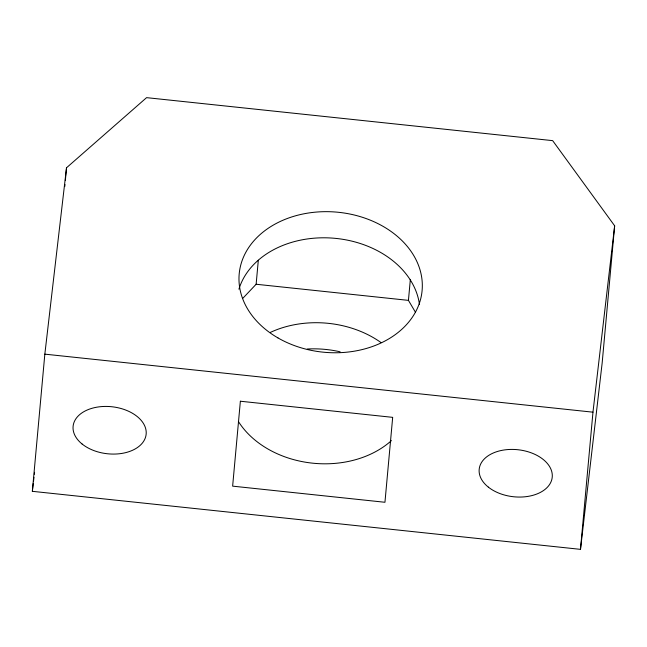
<?xml version="1.0" encoding="UTF-8"?>
<svg xmlns="http://www.w3.org/2000/svg" width="647" height="647" viewBox="0 0 647 647"><rect width="100%" height="100%" fill="white"/><g stroke="black" fill="none" stroke-linecap="round" stroke-linejoin="round"><path stroke-width="0.97" d="M32.35 491.324L44.837 354.152L66.512 167.783L146.578 97.648L552.659 140.642L614.65 225.811L602.163 362.983L580.488 549.352L32.35 491.324L33.28 483.309M64.821 186.401L64.999 184.444M65.355 180.521L66.512 167.783M242.981 298.146L256.131 284.251L258.315 260.272M415.592 312.485L408.435 300.37L410.352 279.391M580.488 549.352L592.967 412.179L614.65 225.811M33.515 481.303L33.984 477.3M34.331 474.291L34.566 472.286M256.131 284.251L408.435 300.37M44.837 354.152L592.967 412.179M307.301 349.008A91.834 70.353 5.2 0 1 340.104 351.79M391.427 440.599A91.834 70.353 5.2 0 1 238.371 421.44M270.478 332.348A91.834 70.353 5.2 0 1 380.946 342.514M238.929 289.169A91.834 70.353 5.2 0 1 333.868 238.217A91.834 70.353 5.2 0 1 419.45 304.413M240.369 401.229L232.637 486.148L384.949 502.274L392.68 417.355L240.369 401.229M277.943 337.904A91.834 70.353 5.2 0 0 421.965 291.886A91.834 70.353 5.2 0 0 292.023 216.858A91.834 70.353 5.2 0 0 277.943 337.904M488.356 487.134A36.733 23.607 6.6 0 0 550.427 483.066A36.733 23.607 6.6 0 0 508.316 449.528A36.733 23.607 6.6 0 0 488.356 487.134M82.023 443.947A36.733 23.607 6.6 0 0 144.224 440.308A36.733 23.607 6.6 0 0 102.606 406.518A36.733 23.607 6.6 0 0 82.023 443.947"/></g></svg>
